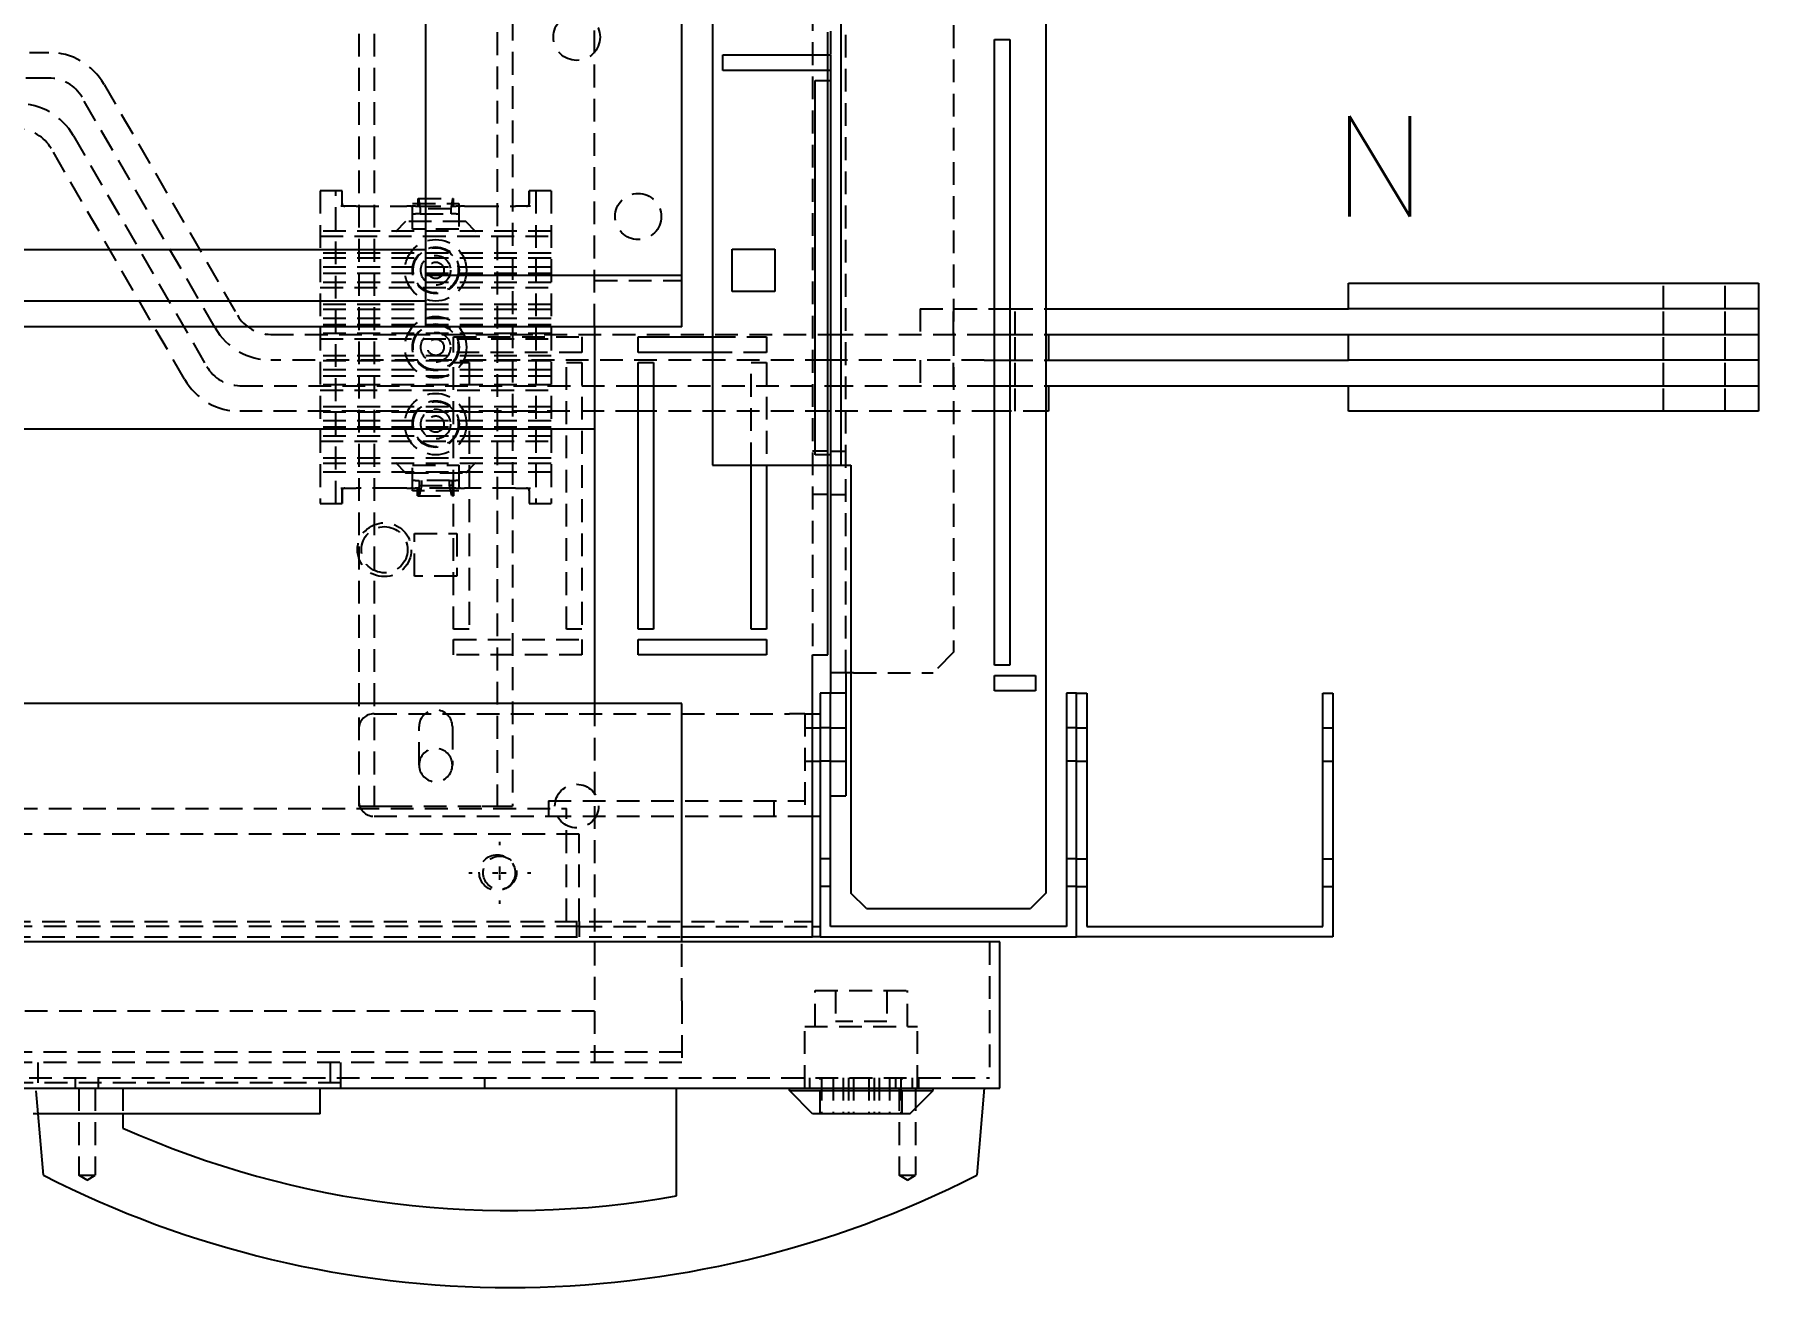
# Model space of a CAD drawing. Header units: millimetres. Extents: x -116965 to 323937, y 291661 to 566926.
# Drawn here: x -11850.1 to -11609.9, y 325186.3 to 325360.9 of the extents above; entities that cross this region are included whole.
import ezdxf
from ezdxf.enums import TextEntityAlignment as Align

# ---------------------------------------------------------------- set-up
doc = ezdxf.new("R2010")
doc.units = ezdxf.units.MM
doc.linetypes.add('AXES2', pattern=[1.125, 0.75, -0.125, 0.125, -0.125])
doc.linetypes.add('HIDDEN2', pattern=[4.7625, 3.175, -1.5875])
doc.layers.get('0').update_dxf_attribs({"lineweight": 18})
doc.layers.add('ALPHA', color=255, linetype='Continuous')
doc.layers.add('AXE', color=80, linetype='AXES2')
doc.layers.add('Pointille_Court', color=40, linetype='HIDDEN2', lineweight=25)
doc.styles.add('SCH_1', font='romans.shx')

msp = doc.modelspace()

# ---------------------------------------------------------------- linework, layer by layer
at = {"layer": 'ALPHA'}
for p, q in [((-11709.236022, 325655.554828), (-11709.236022, 325241.269113)), ((-11755.664593, 325628.054828), (-11755.664593, 325300.911971)), ((-11737.80745, 325628.054828), (-11737.80745, 325300.911971)), ((-11795.664593, 325455.911971), (-11795.664593, 325327.340542)), ((-11759.950307, 325327.340542), (-11759.950307, 325455.911971)), ((-11716.378879, 325273.054828), (-11716.378879, 325360.197685)), ((-11716.378879, 325360.197685), (-11714.236022, 325360.197685)), ((-11714.236022, 325360.197685), (-11714.236022, 325273.054828)), ((-11754.236022, 325358.054828), (-11739.236022, 325358.054828)), ((-11754.236022, 325355.911971), (-11754.236022, 325358.054828)), ((-11739.593164, 325355.911971), (-11739.593164, 325358.054828)), ((-11739.236022, 325358.054828), (-11739.236022, 325355.911971)), ((-11739.236022, 325355.911971), (-11754.236022, 325355.911971)), ((-11741.378879, 325354.483399), (-11739.236022, 325354.483399)), ((-11741.378879, 325302.340542), (-11741.378879, 325354.483399)), ((-11739.593164, 325302.340542), (-11739.593164, 325354.483399)), ((-11739.236022, 325354.483399), (-11739.236022, 325302.340542)), ((-11795.664593, 325330.911971), (-12121.378879, 325330.911971)), ((-11752.914593, 325325.090542), (-11752.914593, 325331.019113)), ((-11752.914593, 325331.019113), (-11746.986022, 325331.019113)), ((-11746.986022, 325331.019113), (-11746.986022, 325325.090542)), ((-11759.950307, 325327.340542), (-11795.664593, 325327.340542)), ((-11795.664593, 325327.340542), (-11795.664593, 325320.197685)), ((-11759.950307, 325320.197685), (-11759.950307, 325327.340542)), ((-11667.093173, 325322.697685), (-11667.093173, 325326.269113)), ((-11667.093173, 325326.269113), (-11609.950307, 325326.269113)), ((-11609.950307, 325326.269113), (-11609.950307, 325322.697685)), ((-11795.664593, 325323.769113), (-12121.378879, 325323.769113)), ((-11746.986022, 325325.090542), (-11752.914593, 325325.090542)), ((-11716.378879, 325322.697685), (-11714.236022, 325322.697685)), ((-11709.236022, 325322.697685), (-11667.093173, 325322.697685)), ((-11609.950307, 325322.697685), (-11667.093173, 325322.697685)), ((-11609.953578, 325322.697685), (-11609.953578, 325319.126256)), ((-11609.950307, 325322.697685), (-11609.949286, 325322.697685)), ((-11609.949286, 325322.697685), (-11609.949286, 325319.126256)), ((-11795.664593, 325320.197685), (-12121.378879, 325320.197685)), ((-11759.950307, 325320.197685), (-11795.664593, 325320.197685)), ((-11772.093164, 325320.197685), (-11772.093164, 325305.911971)), ((-11766.021736, 325316.626256), (-11766.021736, 325318.769113)), ((-11766.021736, 325318.769113), (-11755.664593, 325318.769113)), ((-11739.593164, 325319.126256), (-11739.236022, 325319.126256)), ((-11716.378879, 325319.126256), (-11714.236022, 325319.126256)), ((-11709.236022, 325319.126256), (-11667.093173, 325319.126256)), ((-11708.878879, 325319.126256), (-11708.878879, 325315.554828)), ((-11667.093173, 325315.554828), (-11667.093173, 325319.126256)), ((-11667.093173, 325319.126256), (-11609.950307, 325319.126256)), ((-11609.950307, 325319.126256), (-11609.950307, 325315.554828)), ((-11609.950307, 325319.126256), (-11609.949286, 325319.126256)), ((-11755.664593, 325316.626256), (-11766.021736, 325316.626256)), ((-11766.021736, 325278.054828), (-11766.021736, 325315.197685)), ((-11766.021736, 325315.197685), (-11763.878879, 325315.197685)), ((-11763.878879, 325315.197685), (-11763.878879, 325278.054828)), ((-11739.236022, 325315.554828), (-11739.593164, 325315.554828)), ((-11716.378879, 325315.554828), (-11714.236022, 325315.554828)), ((-11709.236022, 325315.554828), (-11667.093173, 325315.554828)), ((-11609.950307, 325315.554828), (-11667.093173, 325315.554828)), ((-11609.953578, 325315.554828), (-11609.953578, 325311.983399)), ((-11609.950307, 325315.554828), (-11609.949286, 325315.554828)), ((-11609.949286, 325315.554828), (-11609.949286, 325311.983399)), ((-11766.021736, 325311.983399), (-11763.878879, 325311.983399)), ((-11739.593164, 325311.983399), (-11739.236022, 325311.983399)), ((-11716.378879, 325311.983399), (-11714.236022, 325311.983399)), ((-11709.236022, 325311.983399), (-11667.093173, 325311.983399)), ((-11708.878879, 325311.983399), (-11708.878879, 325308.411971)), ((-11667.093173, 325308.411971), (-11667.093173, 325311.983399)), ((-11667.093173, 325311.983399), (-11609.950307, 325311.983399)), ((-11609.950307, 325311.983399), (-11609.950307, 325308.411971)), ((-11609.950307, 325311.983399), (-11609.949286, 325311.983399)), ((-11763.878879, 325308.411971), (-11766.021736, 325308.411971)), ((-11739.236022, 325308.411971), (-11739.593164, 325308.411971)), ((-11714.236022, 325308.411971), (-11716.378879, 325308.411971)), ((-11708.878879, 325308.411971), (-11709.236022, 325308.411971)), ((-11609.950307, 325308.411971), (-11667.093173, 325308.411971)), ((-11772.093164, 325305.911971), (-12144.950307, 325305.911971)), ((-11772.093164, 325305.911971), (-11772.093164, 325267.697685)), ((-11739.236022, 325302.340542), (-11741.378879, 325302.340542)), ((-11755.664593, 325300.911971), (-11737.80745, 325300.911971)), ((-11750.30745, 325278.054828), (-11750.30745, 325300.911971)), ((-11748.164593, 325300.911971), (-11748.164593, 325278.054828)), ((-11739.593164, 325274.483399), (-11739.593164, 325300.911971)), ((-11739.236022, 325300.911971), (-11739.236022, 325271.983399)), ((-11737.80745, 325300.911971), (-11736.378879, 325300.911971)), ((-11736.378879, 325300.911971), (-11736.378879, 325241.269113)), ((-11763.878879, 325278.054828), (-11766.021736, 325278.054828)), ((-11748.164593, 325278.054828), (-11750.30745, 325278.054828)), ((-11766.021736, 325274.483399), (-11766.021736, 325276.626256)), ((-11766.021736, 325276.626256), (-11748.164593, 325276.626256)), ((-11748.164593, 325276.626256), (-11748.164593, 325274.483399)), ((-11748.164593, 325274.483399), (-11766.021736, 325274.483399)), ((-11741.736022, 325274.483399), (-11739.593164, 325274.483399)), ((-11741.736022, 325235.197685), (-11741.736022, 325274.483399)), ((-11714.236022, 325273.054828), (-11716.378879, 325273.054828)), ((-11739.236022, 325271.983399), (-11739.236022, 325269.126256)), ((-11736.378879, 325271.983399), (-11739.236022, 325271.983399)), ((-11737.093164, 325271.983399), (-11737.093164, 325269.126256)), ((-11716.378879, 325269.483399), (-11716.378879, 325271.626256)), ((-11716.378879, 325271.626256), (-11710.664593, 325271.626256)), ((-11710.664593, 325271.626256), (-11710.664593, 325269.483399)), ((-11740.664593, 325269.126256), (-11740.664593, 325235.197685)), ((-11739.236022, 325269.126256), (-11740.664593, 325269.126256)), ((-11737.093164, 325269.126256), (-11739.236022, 325269.126256)), ((-11739.236022, 325236.626256), (-11739.236022, 325269.126256)), ((-11737.093164, 325269.126256), (-11737.093164, 325254.840542)), ((-11710.664593, 325269.483399), (-11716.378879, 325269.483399)), ((-11704.950307, 325269.126256), (-11706.378879, 325269.126256)), ((-11706.378879, 325269.126256), (-11706.378879, 325236.626256)), ((-11704.950315, 325269.126256), (-11703.521744, 325269.126256)), ((-11704.950315, 325235.197685), (-11704.950315, 325269.126256)), ((-11704.950307, 325235.197685), (-11704.950307, 325269.126256)), ((-11703.521744, 325269.126256), (-11703.521744, 325236.626256)), ((-11670.664601, 325269.126256), (-11669.23603, 325269.126256)), ((-11670.664601, 325236.626256), (-11670.664601, 325269.126256)), ((-11669.23603, 325269.126256), (-11669.23603, 325235.197685)), ((-11759.950307, 325267.697685), (-12157.093164, 325267.697685)), ((-11759.950307, 325234.483399), (-11759.950307, 325267.697685)), ((-11741.736022, 325266.269113), (-11740.664593, 325266.269113)), ((-11739.236022, 325254.840542), (-11737.093164, 325254.840542)), ((-11741.736022, 325251.983399), (-11740.664593, 325251.983399)), ((-11734.236022, 325239.126256), (-11736.378879, 325241.269113)), ((-11709.236022, 325241.269113), (-11711.378879, 325239.126256)), ((-11734.236022, 325239.126256), (-11711.378879, 325239.126256)), ((-11715.664593, 325234.483399), (-12139.593164, 325234.483399)), ((-11759.950307, 325235.197685), (-11741.736022, 325235.197685)), ((-11741.736022, 325236.626256), (-11740.664593, 325236.626256)), ((-11740.664593, 325235.197685), (-11741.736022, 325235.197685)), ((-11740.664593, 325235.197685), (-11704.950307, 325235.197685)), ((-11706.378879, 325236.626256), (-11739.236022, 325236.626256)), ((-11715.664593, 325214.126256), (-11715.664593, 325234.483399)), ((-11669.23603, 325235.197685), (-11704.950315, 325235.197685)), ((-11703.521744, 325236.626256), (-11670.664601, 325236.626256)), ((-12194.236022, 325214.126256), (-11715.664593, 325214.126256)), ((-11810.30745, 325210.554828), (-11810.30745, 325214.126256)), ((-11760.664593, 325199.104044), (-11760.664593, 325214.126256)), ((-11744.950307, 325213.769113), (-11744.950307, 325214.126256)), ((-11741.736022, 325210.554828), (-11744.950307, 325213.769113)), ((-11744.950307, 325213.769113), (-11724.950307, 325213.769113)), ((-11728.164593, 325210.554828), (-11724.950307, 325213.769113)), ((-11724.950307, 325213.769113), (-11724.950307, 325214.126256)), ((-11717.80745, 325214.126256), (-11718.869812, 325201.983399)), ((-11810.30745, 325210.554828), (-11850.30745, 325210.554828)), ((-11848.887945, 325201.983399), (-11849.637848, 325210.554828)), ((-11837.80745, 325210.554828), (-11837.80745, 325208.554174)), ((-11728.164593, 325210.554828), (-11741.736022, 325210.554828))]:
    msp.add_line(p, q, dxfattribs=at)
for radius, start, end in [(132.142857, 245.9139556, 280.11798065), (142.857143, 242.93098234, 297.06901766)]:
    msp.add_arc((-11783.878879, 325329.191829), radius, start, end, dxfattribs=at)
at = {"layer": 'AXE'}
for p, q in [((-11785.30745, 325247.983399), (-11785.30745, 325248.447685)), ((-11789.628879, 325244.126256), (-11789.164593, 325244.126256)), ((-11786.30745, 325244.126256), (-11784.30745, 325244.126256)), ((-11785.30745, 325243.126256), (-11785.30745, 325245.126256)), ((-11781.450307, 325244.126256), (-11780.986022, 325244.126256)), ((-11785.30745, 325239.804828), (-11785.30745, 325240.269113))]:
    msp.add_line(p, q, dxfattribs=at)
at = {"layer": 'Pointille_Court'}
for p, q in [((-11739.236022, 325628.054828), (-11739.236022, 325358.054828)), ((-11737.093164, 325271.983399), (-11737.093164, 325626.983399)), ((-11722.093164, 325624.126256), (-11722.093164, 325274.840542)), ((-11804.950307, 325556.269113), (-11804.950307, 325253.411971)), ((-11802.80745, 325556.269113), (-11802.80745, 325253.411971)), ((-11785.664593, 325489.800859), (-11785.664593, 325253.411971)), ((-11783.521735, 325487.062764), (-11783.521735, 325253.411971)), ((-11772.093164, 325320.197685), (-11772.093164, 325463.054828)), ((-11741.736022, 325445.554828), (-11741.736022, 325274.483399)), ((-11739.593164, 325358.054828), (-11739.593164, 325445.554828)), ((-11955.588449, 325358.411971), (-11848.143981, 325358.411971)), ((-11848.143981, 325354.840542), (-11955.588449, 325354.840542)), ((-11739.593164, 325354.483399), (-11739.593164, 325355.911971)), ((-11739.236022, 325355.911971), (-11739.236022, 325354.483399)), ((-11824.946872, 325320.019113), (-11843.504559, 325352.161971)), ((-11840.411611, 325353.947685), (-11821.853924, 325321.804828)), ((-11829.232586, 325312.876256), (-11847.790273, 325345.019113)), ((-11844.697326, 325346.804828), (-11826.139638, 325314.661971)), ((-11810.30745, 325339.126256), (-11810.30745, 325295.554828)), ((-11808.164593, 325339.126256), (-11810.30745, 325339.126256)), ((-11808.164593, 325295.554828), (-11808.164593, 325339.126256)), ((-11807.263699, 325339.126256), (-11808.164593, 325339.126256)), ((-11807.264593, 325337.340542), (-11807.264593, 325339.126256)), ((-11807.263699, 325337.315296), (-11807.263699, 325339.126256)), ((-11796.683226, 325336.983399), (-11796.683226, 325338.054828)), ((-11796.683226, 325338.054828), (-11796.636642, 325338.054828)), ((-11796.636642, 325338.054828), (-11791.8354, 325338.054828)), ((-11796.636642, 325338.054828), (-11796.378878, 325336.626256)), ((-11792.093164, 325336.626256), (-11791.8354, 325338.054828)), ((-11791.8354, 325338.054828), (-11791.788816, 325338.054828)), ((-11791.788816, 325338.054828), (-11791.788816, 325336.983399)), ((-11781.208343, 325337.315296), (-11781.208343, 325339.126256)), ((-11780.30745, 325339.126256), (-11781.208343, 325339.126256)), ((-11781.20745, 325339.126256), (-11781.20745, 325337.340542)), ((-11778.164593, 325339.126256), (-11780.30745, 325339.126256)), ((-11780.30745, 325339.126256), (-11780.30745, 325295.554828)), ((-11778.164593, 325339.126256), (-11778.164593, 325295.554828)), ((-11805.334262, 325336.983399), (-11807.46538, 325336.983399)), ((-11807.263699, 325336.983399), (-11807.263699, 325337.315296)), ((-11805.334262, 325336.983399), (-11799.850725, 325336.983399)), ((-11799.850725, 325336.983399), (-11798.423024, 325336.983399)), ((-11798.423024, 325336.983399), (-11798.23979, 325336.983399)), ((-11797.704402, 325336.983399), (-11798.23979, 325336.983399)), ((-11797.704402, 325336.983399), (-11797.606092, 325336.983399)), ((-11797.070884, 325336.983399), (-11797.606092, 325336.983399)), ((-11797.606092, 325335.911971), (-11797.070884, 325335.911971)), ((-11797.450307, 325337.340542), (-11791.021735, 325337.340542)), ((-11797.450307, 325333.769113), (-11797.450307, 325337.340542)), ((-11797.070884, 325336.983399), (-11796.683226, 325336.983399)), ((-11796.378878, 325335.911971), (-11797.070884, 325335.911971)), ((-11796.683226, 325336.983399), (-11791.788816, 325336.983399)), ((-11792.093164, 325336.626256), (-11796.378878, 325336.626256)), ((-11796.378878, 325336.626256), (-11796.378878, 325335.911971)), ((-11796.378878, 325335.911971), (-11792.093164, 325335.911971)), ((-11792.093164, 325335.911971), (-11792.093164, 325336.626256)), ((-11791.401158, 325335.911971), (-11792.093164, 325335.911971)), ((-11791.788816, 325336.983399), (-11791.401158, 325336.983399)), ((-11790.86595, 325336.983399), (-11791.401158, 325336.983399)), ((-11791.401158, 325335.911971), (-11790.86595, 325335.911971)), ((-11791.021735, 325337.340542), (-11791.021735, 325333.769113)), ((-11790.86595, 325336.983399), (-11790.76764, 325336.983399)), ((-11790.232252, 325336.983399), (-11790.76764, 325336.983399)), ((-11790.232252, 325336.983399), (-11790.049019, 325336.983399)), ((-11790.049019, 325336.983399), (-11788.621317, 325336.983399)), ((-11788.621317, 325336.983399), (-11783.13778, 325336.983399)), ((-11781.006662, 325336.983399), (-11783.13778, 325336.983399)), ((-11781.208343, 325336.983399), (-11781.208343, 325337.315296)), ((-11778.164593, 325333.519113), (-11810.30745, 325333.519113)), ((-11798.423024, 325334.839672), (-11799.850725, 325333.411971)), ((-11790.05076, 325334.840542), (-11798.421283, 325334.840542)), ((-11791.021735, 325333.769113), (-11797.450307, 325333.769113)), ((-11788.621317, 325333.411971), (-11790.049019, 325334.839672)), ((-11810.30745, 325332.804828), (-11778.164593, 325332.804828)), ((-11778.164593, 325330.447685), (-11810.30745, 325330.447685)), ((-11778.164593, 325329.733399), (-11810.30745, 325329.733399)), ((-11778.164593, 325328.49622), (-11810.30745, 325328.49622)), ((-11778.164593, 325327.613435), (-11810.30745, 325327.613435)), ((-11778.164593, 325326.376256), (-11810.30745, 325326.376256)), ((-11810.30745, 325325.661971), (-11778.164593, 325325.661971)), ((-11772.093164, 325326.626256), (-11759.950307, 325326.626256)), ((-11623.164593, 325322.697685), (-11623.164593, 325326.269113)), ((-11614.593164, 325322.697685), (-11614.593164, 325326.269113)), ((-11778.164593, 325323.304828), (-11810.30745, 325323.304828)), ((-11778.164593, 325322.590542), (-11810.30745, 325322.590542)), ((-11778.164593, 325321.353363), (-11810.30745, 325321.353363)), ((-11726.739291, 325322.697685), (-11726.739291, 325319.126256)), ((-11726.739291, 325322.697685), (-11716.378879, 325322.697685)), ((-11726.735, 325322.697685), (-11726.735, 325319.126256)), ((-11722.094867, 325319.126256), (-11722.094867, 325322.697685)), ((-11714.236022, 325322.697685), (-11709.236022, 325322.697685)), ((-11713.523439, 325319.126256), (-11713.523439, 325322.697685)), ((-11713.521736, 325319.126256), (-11713.521736, 325322.697685)), ((-11623.166297, 325319.126256), (-11623.166297, 325322.697685)), ((-11623.164593, 325319.126256), (-11623.164593, 325322.697685)), ((-11614.594868, 325319.126256), (-11614.594868, 325322.697685)), ((-11614.593165, 325319.126256), (-11614.593165, 325322.697685)), ((-11817.214502, 325319.126256), (-11739.593164, 325319.126256)), ((-11778.164593, 325320.470578), (-11810.30745, 325320.470578)), ((-11778.164593, 325319.233399), (-11810.30745, 325319.233399)), ((-11810.30745, 325318.519113), (-11778.164593, 325318.519113)), ((-11791.736022, 325316.626256), (-11791.736022, 325318.769113)), ((-11791.736022, 325318.769113), (-11773.878879, 325318.769113)), ((-11773.878879, 325318.769113), (-11773.878879, 325316.626256)), ((-11755.664593, 325318.769113), (-11748.164593, 325318.769113)), ((-11748.164593, 325318.769113), (-11748.164593, 325316.626256)), ((-11739.236022, 325319.126256), (-11717.816016, 325319.126256)), ((-11717.816016, 325319.126256), (-11716.378879, 325319.126256)), ((-11714.236022, 325319.126256), (-11709.236022, 325319.126256)), ((-11713.521736, 325315.554828), (-11713.521736, 325319.126256)), ((-11623.164593, 325315.554828), (-11623.164593, 325319.126256)), ((-11614.593164, 325315.554828), (-11614.593164, 325319.126256)), ((-11778.164593, 325316.161971), (-11810.30745, 325316.161971)), ((-11773.878879, 325316.626256), (-11791.736022, 325316.626256)), ((-11748.164593, 325316.626256), (-11755.664593, 325316.626256)), ((-11739.593164, 325315.554828), (-11817.214502, 325315.554828)), ((-11778.164593, 325315.447685), (-11810.30745, 325315.447685)), ((-11778.164593, 325314.210506), (-11810.30745, 325314.210506)), ((-11791.736022, 325278.054828), (-11791.736022, 325315.197685)), ((-11791.736022, 325315.197685), (-11789.593164, 325315.197685)), ((-11789.593164, 325315.197685), (-11789.593164, 325278.054828)), ((-11776.021736, 325278.054828), (-11776.021736, 325315.197685)), ((-11776.021736, 325315.197685), (-11773.878879, 325315.197685)), ((-11773.878879, 325315.197685), (-11773.878879, 325278.054828)), ((-11750.30745, 325300.911971), (-11750.30745, 325315.197685)), ((-11750.30745, 325315.197685), (-11748.164593, 325315.197685)), ((-11748.164593, 325315.197685), (-11748.164593, 325300.911971)), ((-11717.816019, 325315.554828), (-11739.236022, 325315.554828)), ((-11726.739291, 325315.554828), (-11726.739291, 325311.983399)), ((-11726.735, 325315.554828), (-11726.735, 325311.983399)), ((-11722.094867, 325311.983399), (-11722.094867, 325315.554828)), ((-11717.816019, 325315.554828), (-11716.378879, 325315.554828)), ((-11714.236022, 325315.554828), (-11709.236022, 325315.554828)), ((-11713.523439, 325311.983399), (-11713.523439, 325315.554828)), ((-11713.521736, 325311.983399), (-11713.521736, 325315.554828)), ((-11623.166297, 325311.983399), (-11623.166297, 325315.554828)), ((-11623.164593, 325311.983399), (-11623.164593, 325315.554828)), ((-11614.594868, 325311.983399), (-11614.594868, 325315.554828)), ((-11614.593165, 325311.983399), (-11614.593165, 325315.554828)), ((-11821.500217, 325311.983399), (-11766.021736, 325311.983399)), ((-11778.164593, 325313.327721), (-11810.30745, 325313.327721)), ((-11778.164593, 325312.090542), (-11810.30745, 325312.090542)), ((-11810.30745, 325311.376256), (-11778.164593, 325311.376256)), ((-11763.878879, 325311.983399), (-11739.593164, 325311.983399)), ((-11739.236022, 325311.983399), (-11717.816019, 325311.983399)), ((-11717.816019, 325311.983399), (-11716.378879, 325311.983399)), ((-11714.236022, 325311.983399), (-11709.236022, 325311.983399)), ((-11713.521736, 325308.411971), (-11713.521736, 325311.983399)), ((-11623.164593, 325308.411971), (-11623.164593, 325311.983399)), ((-11614.593164, 325308.411971), (-11614.593164, 325311.983399)), ((-11778.164593, 325309.019113), (-11810.30745, 325309.019113)), ((-11766.021736, 325308.411971), (-11821.500217, 325308.411971)), ((-11778.164593, 325308.304828), (-11810.30745, 325308.304828)), ((-11778.164593, 325307.067649), (-11810.30745, 325307.067649)), ((-11739.593164, 325308.411971), (-11763.878879, 325308.411971)), ((-11716.378879, 325308.411971), (-11739.236022, 325308.411971)), ((-11709.236022, 325308.411971), (-11714.236022, 325308.411971)), ((-11778.164593, 325306.184864), (-11810.30745, 325306.184864)), ((-11778.164593, 325304.947685), (-11810.30745, 325304.947685)), ((-11810.30745, 325304.233399), (-11778.164593, 325304.233399)), ((-11778.164593, 325301.876256), (-11810.30745, 325301.876256)), ((-11739.593164, 325302.876256), (-11741.736022, 325302.876256)), ((-11739.593164, 325300.911971), (-11739.593164, 325302.340542)), ((-11739.236022, 325302.876256), (-11737.093164, 325302.876256)), ((-11739.236022, 325302.340542), (-11739.236022, 325300.911971)), ((-11778.164593, 325301.161971), (-11810.30745, 325301.161971)), ((-11778.164593, 325299.924791), (-11810.30745, 325299.924791)), ((-11799.850725, 325301.269113), (-11798.423024, 325299.841412)), ((-11798.421283, 325299.840542), (-11790.05076, 325299.840542)), ((-11797.450307, 325300.911971), (-11791.021735, 325300.911971)), ((-11797.450307, 325297.340542), (-11797.450307, 325300.911971)), ((-11791.021735, 325300.911971), (-11791.021735, 325297.340542)), ((-11790.049019, 325299.841412), (-11788.621317, 325301.269113)), ((-11807.46538, 325297.697685), (-11805.334262, 325297.697685)), ((-11807.264593, 325295.554828), (-11807.264593, 325297.340542)), ((-11807.263699, 325297.365788), (-11807.263699, 325297.697685)), ((-11807.263699, 325297.365788), (-11807.263699, 325295.554828)), ((-11799.850725, 325297.697685), (-11805.334262, 325297.697685)), ((-11798.423024, 325297.697685), (-11799.850725, 325297.697685)), ((-11798.23979, 325297.697685), (-11798.423024, 325297.697685)), ((-11798.23979, 325297.697685), (-11797.704402, 325297.697685)), ((-11797.610372, 325297.697685), (-11797.704402, 325297.697685)), ((-11797.074989, 325298.769113), (-11797.610372, 325298.769113)), ((-11797.610372, 325297.697685), (-11797.074989, 325297.697685)), ((-11791.021735, 325297.340542), (-11797.450307, 325297.340542)), ((-11797.074989, 325298.769113), (-11796.515492, 325298.769113)), ((-11796.76163, 325297.697685), (-11797.074989, 325297.697685)), ((-11796.76163, 325296.626256), (-11796.76163, 325297.697685)), ((-11791.908835, 325297.697685), (-11796.76163, 325297.697685)), ((-11796.515492, 325298.054828), (-11796.723956, 325296.626256)), ((-11796.563207, 325297.697685), (-11796.563207, 325296.626256)), ((-11796.515492, 325298.769113), (-11796.515492, 325298.054828)), ((-11792.302288, 325298.769113), (-11796.515492, 325298.769113)), ((-11796.515492, 325298.054828), (-11792.302288, 325298.054828)), ((-11796.502985, 325296.626256), (-11796.169755, 325298.054828)), ((-11796.169755, 325298.054828), (-11796.169755, 325298.769113)), ((-11792.302288, 325298.054828), (-11792.302288, 325298.769113)), ((-11792.302288, 325298.769113), (-11791.4073, 325298.769113)), ((-11791.956551, 325298.054828), (-11792.302288, 325298.054828)), ((-11791.969057, 325296.626256), (-11792.302288, 325298.054828)), ((-11791.956551, 325298.769113), (-11791.956551, 325298.054828)), ((-11791.956551, 325298.054828), (-11791.748086, 325296.626256)), ((-11791.4073, 325297.697685), (-11791.908835, 325297.697685)), ((-11791.908835, 325297.697685), (-11791.908835, 325296.626256)), ((-11791.710412, 325296.626256), (-11791.710412, 325297.697685)), ((-11790.87243, 325298.769113), (-11791.4073, 325298.769113)), ((-11791.4073, 325297.697685), (-11790.87243, 325297.697685)), ((-11790.86167, 325298.769113), (-11790.87243, 325298.769113)), ((-11790.76764, 325297.697685), (-11790.87243, 325297.697685)), ((-11790.76764, 325297.697685), (-11790.232252, 325297.697685)), ((-11790.049019, 325297.697685), (-11790.232252, 325297.697685)), ((-11788.621317, 325297.697685), (-11790.049019, 325297.697685)), ((-11783.13778, 325297.697685), (-11788.621317, 325297.697685)), ((-11783.13778, 325297.697685), (-11781.006662, 325297.697685)), ((-11781.208343, 325297.365788), (-11781.208343, 325297.697685)), ((-11781.208343, 325297.365788), (-11781.208343, 325295.554828)), ((-11781.20745, 325297.340542), (-11781.20745, 325295.554828)), ((-11810.30745, 325295.554828), (-11808.164593, 325295.554828)), ((-11808.164593, 325295.554828), (-11807.263699, 325295.554828)), ((-11796.723956, 325296.626256), (-11796.76163, 325296.626256)), ((-11796.723956, 325296.626256), (-11791.969057, 325296.626256)), ((-11791.908835, 325296.626256), (-11791.969057, 325296.626256)), ((-11791.710412, 325296.626256), (-11791.908835, 325296.626256)), ((-11781.208343, 325295.554828), (-11780.30745, 325295.554828)), ((-11780.30745, 325295.554828), (-11778.164593, 325295.554828)), ((-11739.593164, 325296.804828), (-11741.736022, 325296.804828)), ((-11739.236022, 325296.804828), (-11737.093164, 325296.804828)), ((-11797.200307, 325291.376256), (-11791.271735, 325291.376256)), ((-11797.200307, 325285.447685), (-11797.200307, 325291.376256)), ((-11791.271735, 325291.376256), (-11791.271735, 325285.447685)), ((-11791.271735, 325285.447685), (-11797.200307, 325285.447685)), ((-11789.593164, 325278.054828), (-11791.736022, 325278.054828)), ((-11773.878879, 325278.054828), (-11776.021736, 325278.054828)), ((-11791.736022, 325274.483399), (-11791.736022, 325276.626256)), ((-11791.736022, 325276.626256), (-11773.878879, 325276.626256)), ((-11773.878879, 325276.626256), (-11773.878879, 325274.483399)), ((-11773.878879, 325274.483399), (-11791.736022, 325274.483399)), ((-11722.093164, 325274.840542), (-11724.950307, 325271.983399)), ((-11736.021736, 325271.983399), (-11736.378879, 325271.983399)), ((-11736.021736, 325271.983399), (-11724.950307, 325271.983399)), ((-11802.80745, 325266.269113), (-11744.950307, 325266.269113)), ((-11772.093164, 325267.697685), (-11772.093164, 325224.840542)), ((-11742.80745, 325266.269113), (-11744.950307, 325266.269113)), ((-11742.80745, 325266.269113), (-11742.80745, 325251.983399)), ((-11742.80745, 325266.269113), (-11741.736022, 325266.269113)), ((-11796.55745, 325259.126256), (-11796.55745, 325264.483399)), ((-11791.914593, 325264.483399), (-11791.914593, 325259.126256)), ((-11742.80745, 325264.304828), (-11740.664593, 325264.304828)), ((-11739.236022, 325264.304828), (-11740.664593, 325264.304828)), ((-11739.236022, 325264.304828), (-11737.093164, 325264.304828)), ((-11704.950307, 325264.304828), (-11706.378879, 325264.304828)), ((-11704.950315, 325264.304828), (-11703.521744, 325264.304828)), ((-11670.664601, 325264.304828), (-11669.23603, 325264.304828)), ((-11742.80745, 325259.661971), (-11740.664593, 325259.661971)), ((-11739.236022, 325259.661971), (-11740.664593, 325259.661971)), ((-11739.236022, 325259.661971), (-11737.093164, 325259.661971)), ((-11704.950307, 325259.661971), (-11706.378879, 325259.661971)), ((-11704.950315, 325259.661971), (-11703.521744, 325259.661971)), ((-11670.664601, 325259.661971), (-11669.23603, 325259.661971)), ((-11778.521736, 325254.126256), (-11742.80745, 325254.126256)), ((-11778.521736, 325254.126256), (-11778.521736, 325251.983399)), ((-11747.093164, 325251.983399), (-11747.093164, 325254.126256)), ((-12133.878879, 325253.054828), (-11776.021736, 325253.054828)), ((-11804.950307, 325253.411971), (-11802.80745, 325253.411971)), ((-11802.80745, 325253.411971), (-11800.664593, 325253.411971)), ((-11802.80745, 325251.983399), (-11778.521736, 325251.983399)), ((-11800.664593, 325253.411971), (-11787.80745, 325253.411971)), ((-11787.80745, 325253.411971), (-11785.664593, 325253.411971)), ((-11785.664593, 325253.411971), (-11783.521735, 325253.411971)), ((-11778.521736, 325251.983399), (-11742.80745, 325251.983399)), ((-11776.021736, 325237.340542), (-11776.021736, 325253.054828)), ((-11742.80745, 325251.983399), (-11741.736022, 325251.983399)), ((-11774.236022, 325249.483399), (-12135.664593, 325249.483399)), ((-11774.236022, 325237.340542), (-11774.236022, 325249.483399)), ((-11739.236022, 325246.054828), (-11740.664593, 325246.054828)), ((-11704.950307, 325246.054828), (-11706.378879, 325246.054828)), ((-11704.950315, 325246.054828), (-11703.521744, 325246.054828)), ((-11670.664601, 325246.054828), (-11669.23603, 325246.054828)), ((-11739.236022, 325242.197685), (-11740.664593, 325242.197685)), ((-11704.950307, 325242.197685), (-11706.378879, 325242.197685)), ((-11704.950315, 325242.197685), (-11703.521744, 325242.197685)), ((-11670.664601, 325242.197685), (-11669.23603, 325242.197685)), ((-12168.164593, 325237.340542), (-11741.736022, 325237.340542)), ((-11774.593164, 325235.197685), (-11774.593164, 325237.340542)), ((-11774.236022, 325237.340542), (-11774.236022, 325235.197685)), ((-12168.164593, 325235.197685), (-11759.950307, 325235.197685)), ((-11774.236022, 325236.626256), (-12135.664593, 325236.626256)), ((-11774.236022, 325236.626256), (-11741.736022, 325236.626256)), ((-11759.950307, 325226.269113), (-11759.950307, 325234.483399)), ((-11717.093164, 325234.483399), (-11717.093164, 325215.554828)), ((-11741.378879, 325222.697685), (-11741.378879, 325227.697685)), ((-11741.378879, 325227.697685), (-11728.521736, 325227.697685)), ((-11738.521736, 325227.697685), (-11738.521736, 325223.411971)), ((-11731.378879, 325227.697685), (-11731.378879, 325223.411971)), ((-11728.521736, 325222.697685), (-11728.521736, 325227.697685)), ((-11772.093164, 325224.840542), (-12144.950307, 325224.840542)), ((-11772.093164, 325224.840542), (-11772.093164, 325217.697685)), ((-11759.950307, 325226.269113), (-11759.950307, 325217.697685)), ((-11742.80745, 325214.126256), (-11742.80745, 325222.697685)), ((-11742.80745, 325222.697685), (-11727.093164, 325222.697685)), ((-11731.378879, 325223.411971), (-11738.521736, 325223.411971)), ((-11727.093164, 325214.126256), (-11727.093164, 325222.697685)), ((-11759.950307, 325219.126256), (-12157.093164, 325219.126256)), ((-11759.950307, 325217.697685), (-12157.093164, 325217.697685)), ((-11849.593164, 325214.840542), (-11849.593164, 325217.697685)), ((-11808.878879, 325214.840542), (-11808.878879, 325217.697685)), ((-11807.450307, 325214.840542), (-11807.450307, 325217.697685)), ((-12155.664593, 325215.554828), (-11717.093164, 325215.554828)), ((-11844.414593, 325214.126256), (-11844.414593, 325215.554828)), ((-11841.200307, 325214.126256), (-11841.200307, 325215.554828)), ((-11787.450307, 325215.554828), (-11787.450307, 325214.126256)), ((-11742.093164, 325214.126256), (-11742.093164, 325215.554828)), ((-11740.664593, 325210.554828), (-11740.664593, 325215.554828)), ((-11740.486022, 325215.554828), (-11740.486022, 325210.554828)), ((-11738.878879, 325215.554828), (-11738.878879, 325210.554828)), ((-11737.450307, 325215.554828), (-11737.450307, 325210.554828)), ((-11736.736022, 325215.554828), (-11736.736022, 325210.554828)), ((-11736.021736, 325215.554828), (-11736.021736, 325210.554828)), ((-11733.878879, 325215.554828), (-11733.878879, 325210.554828)), ((-11733.164593, 325215.554828), (-11733.164593, 325210.554828)), ((-11732.450307, 325215.554828), (-11732.450307, 325210.554828)), ((-11731.021736, 325215.554828), (-11731.021736, 325210.554828)), ((-11730.128879, 325214.126256), (-11730.128879, 325215.554828)), ((-11729.414593, 325215.554828), (-11729.414593, 325210.554828)), ((-11729.236022, 325210.554828), (-11729.236022, 325215.554828)), ((-11727.80745, 325214.126256), (-11727.80745, 325215.554828)), ((-11726.914593, 325214.126256), (-11726.914593, 325215.554828)), ((-11807.450307, 325214.840542), (-12027.450307, 325214.840542)), ((-11849.637848, 325210.554828), (-11849.950307, 325214.126256)), ((-11843.950307, 325214.126256), (-11843.950307, 325201.983399)), ((-11841.664593, 325214.126256), (-11841.664593, 325201.983399)), ((-11837.80745, 325214.126256), (-11837.80745, 325210.554828)), ((-11807.450307, 325214.126256), (-11807.450307, 325214.840542)), ((-11729.664593, 325214.126256), (-11729.664593, 325201.983399)), ((-11727.378879, 325214.126256), (-11727.378879, 325201.983399)), ((-11842.80745, 325201.296701), (-11843.950307, 325201.983399)), ((-11843.950307, 325201.983399), (-11841.664593, 325201.983399)), ((-11842.80745, 325201.296701), (-11841.664593, 325201.983399)), ((-11728.521736, 325201.296701), (-11729.664593, 325201.983399)), ((-11729.664593, 325201.983399), (-11727.378879, 325201.983399)), ((-11728.521736, 325201.296701), (-11727.378879, 325201.983399))]:
    msp.add_line(p, q, dxfattribs=at)
for centre, radius in [((-11774.593164, 325360.554828), 3.25), ((-11766.021736, 325335.554828), 3.214286), ((-11794.236021, 325328.054828), 4.285714), ((-11794.236021, 325328.054828), 3.25), ((-11794.236021, 325328.054828), 3.142857), ((-11794.236021, 325328.054828), 2.071429), ((-11794.236021, 325328.054828), 1.142857), ((-11794.236021, 325317.340542), 4.285714), ((-11794.236021, 325317.340542), 3.25), ((-11794.236021, 325317.340542), 3.142857), ((-11794.236021, 325317.340542), 2.071429), ((-11794.236021, 325317.340542), 1.142857), ((-11794.236021, 325306.626256), 4.285714), ((-11794.236021, 325306.626256), 3.25), ((-11794.236021, 325306.626256), 3.142857), ((-11794.236021, 325306.626256), 2.071429), ((-11794.236021, 325306.626256), 1.142857), ((-11801.378879, 325289.126256), 3.75), ((-11801.378879, 325289.126256), 3.214286), ((-11774.593164, 325253.411971), 3.035714), ((-11785.664593, 325244.126256), 2.5), ((-11785.30745, 325244.126256), 2.321429)]:
    msp.add_circle(centre, radius, dxfattribs=at)
for centre, radius, start, end in [((-11848.143981, 325349.483399), 8.928571, 30, 90), ((-11848.143981, 325349.483399), 5.357143, 30, 90), ((-11852.429695, 325342.340542), 8.928571, 30, 90), ((-11852.429695, 325342.340542), 5.357143, 30, 90), ((-11806.90745, 325337.340542), 0.357143, 180, 184.05360259), ((-11806.90745, 325337.340542), 0.357143, 184.05360259, 270), ((-11781.564593, 325337.340542), 0.357143, 270, 355.94639741), ((-11781.564593, 325337.340542), 0.357143, 355.94639741, 0), ((-11817.214502, 325324.483399), 5.357143, 210, 270), ((-11817.214502, 325324.483399), 8.928571, 210, 270), ((-11821.500217, 325317.340542), 5.357143, 210, 270), ((-11821.500217, 325317.340542), 8.928571, 210, 270), ((-11806.90745, 325297.340542), 0.357143, 175.94639741, 180), ((-11806.90745, 325297.340542), 0.357143, 90, 175.94639741), ((-11781.564593, 325297.340542), 0.357143, 4.05360259, 90), ((-11781.564593, 325297.340542), 0.357143, 0, 4.05360259), ((-11802.80745, 325264.126256), 2.142857, 90, 180), ((-11794.236021, 325264.483399), 2.321429, 0, 180), ((-11794.236022, 325259.126256), 2.321429, 0, 180), ((-11794.236021, 325259.126256), 2.321429, 180, 0), ((-11802.80745, 325254.126256), 2.142857, 180, 270)]:
    msp.add_arc(centre, radius, start, end, dxfattribs=at)
for centre, major_axis, start_param, end_param in [((-11798.421283, 325333.411971), (0, -1.428571), 3.1415926536, 3.1764992386), ((-11790.05076, 325333.411971), (0, 1.428571), 6.2482787221, 6.2831853072), ((-11798.421283, 325301.269113), (0, -1.428571), 6.2482787221, 6.2831853072), ((-11790.05076, 325301.269113), (0, 1.428571), 3.1415926536, 3.1764992386)]:
    msp.add_ellipse(centre, major_axis=major_axis, ratio=0.0349207695, start_param=start_param, end_param=end_param, dxfattribs=at)

# ---------------------------------------------------------------- texts
at = {"style": 'SCH_1'}
msp.add_text('N', height=14, dxfattribs=at).set_placement((-11662.710086, 325342.552348), align=Align.MIDDLE)

doc.saveas('drawing.dxf')
